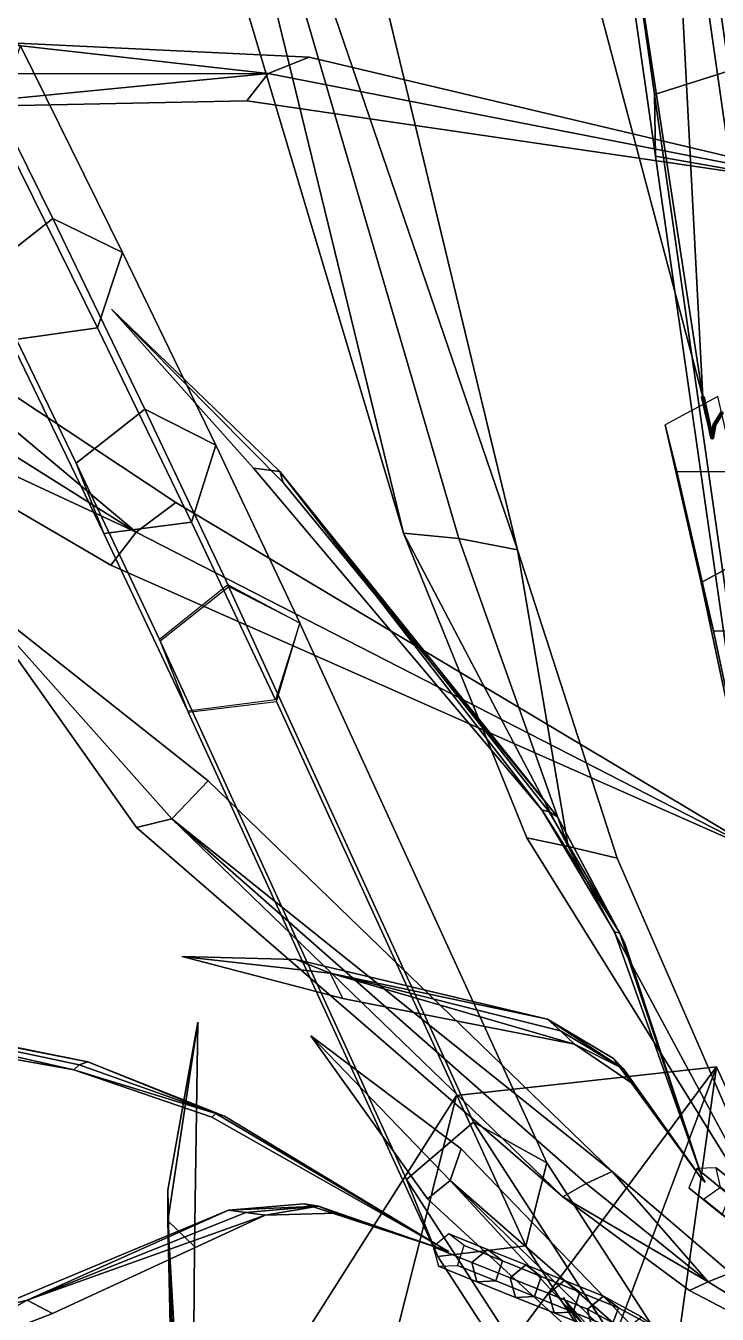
# Model space of a CAD drawing. Header units: metres. Extents: x -488 to 282, y -579 to 399.
# Drawn here: x -37.5 to -9.2, y 18 to 70.6 of the extents above; entities that cross this region are included whole.
import ezdxf

# ---------------------------------------------------------------- set-up
doc = ezdxf.new("R2010")
doc.units = ezdxf.units.M

msp = doc.modelspace()

# ---------------------------------------------------------------- linework, layer by layer
at = {"layer": 'coreopsi_1Pdncle', "color": 3}
for points in [[(-8.7334, 68.7604, 78.9267), (-18.2862, 135.4468, 159.4735), (-21.3361, 134.48, 159.9121), (-11.7833, 67.7937, 79.3653)], [(-6.8081, 66.8801, 80.7117), (-16.3609, 133.5665, 161.2586), (-18.2862, 135.4468, 159.4735), (-8.7334, 68.7604, 78.9267)], [(-11.7833, 67.7937, 79.3653), (-21.3361, 134.48, 159.9121), (-21.2838, 131.9539, 162.0098), (-11.7311, 65.2675, 81.463)], [(-8.6501, 64.7338, 82.2703), (-18.2029, 131.4201, 162.8171), (-16.3609, 133.5665, 161.2586), (-6.8081, 66.8801, 80.7117)], [(-11.7311, 65.2675, 81.463), (-21.2838, 131.9539, 162.0098), (-18.2029, 131.4201, 162.8171), (-8.6501, 64.7338, 82.2703)], [(0.8192, 2.07411, -1.62), (-8.7334, 68.7604, 78.9267), (-11.7833, 67.7937, 79.3653), (-2.2306, 1.1073, -1.1813)], [(-2.2306, 1.1073, -1.1813), (-11.7833, 67.7937, 79.3653), (-11.7311, 65.2675, 81.463), (-2.1783, -1.4187, 0.9162)], [(-2.1783, -1.4187, 0.9162), (-11.7311, 65.2675, 81.463), (-8.6501, 64.7338, 82.2703), (0.9025, -1.9525, 1.7235)]]:
    msp.add_3dface(points, dxfattribs=at)
at = {"layer": 'coreopsi_1Petal1', "color": 3}
for points in [[(-9.243, 28.0777, 542.1987), (-19.863, 26.9047, 539.2716), (-24.8751, 7.0353, 535.5519)], [(-9.243, 28.0777, 542.1987), (-24.8751, 7.0353, 535.5519), (-19.863, 26.9047, 539.2716)], [(-9.243, 28.0777, 542.1987), (-24.8751, 7.0353, 535.5519), (-18.7626, 2.8006, 537.2804)], [(-9.243, 28.0777, 542.1987), (-18.7626, 2.8006, 537.2804), (-24.8751, 7.0353, 535.5519)], [(-18.7626, 2.8006, 537.2804), (-13.3204, -1.148, 538.837), (-9.243, 28.0777, 542.1987)], [(-18.7626, 2.8006, 537.2804), (-9.243, 28.0777, 542.1987), (-13.3204, -1.148, 538.837)], [(-13.3204, -1.148, 538.837), (-4.131, 16.9341, 542.8591), (-9.243, 28.0777, 542.1987)], [(-13.3204, -1.148, 538.837), (-9.243, 28.0777, 542.1987), (-4.131, 16.9341, 542.8591)], [(-24.8751, 7.0353, 535.5519), (-19.863, 26.9047, 539.2716), (-31.6986, 8.3009, 531.658)], [(-24.8751, 7.0353, 535.5519), (-31.6986, 8.3009, 531.658), (-19.863, 26.9047, 539.2716)]]:
    msp.add_3dface(points, dxfattribs=at)
at = {"layer": 'coreopsi_1stLeaf', "color": 3}
for points in [[(-25.8239, 29.3534, 49.5366), (-20.1234, 23.4404, 44.6038), (-21.05227, 22.6961, 44.6821)], [(-25.8239, 29.3534, 49.5366), (-21.05227, 22.6961, 44.6821), (-20.1234, 23.4404, 44.6038)], [(-25.8239, 29.3534, 49.5366), (-19.6801, 24.7371, 44.01603), (-20.1234, 23.4404, 44.6038)], [(-25.8239, 29.3534, 49.5366), (-20.1234, 23.4404, 44.6038), (-19.6801, 24.7371, 44.01603)], [(-9.3614, 14.0522, 33.06763), (-20.1234, 23.4404, 44.6038), (-19.6801, 24.7371, 44.01603)], [(-9.3614, 14.0522, 33.06763), (-19.6801, 24.7371, 44.01603), (-20.1234, 23.4404, 44.6038)], [(-10.3519, 12.8539, 33.5504), (-21.05227, 22.6961, 44.6821), (-20.1234, 23.4404, 44.6038)], [(-10.3519, 12.8539, 33.5504), (-20.1234, 23.4404, 44.6038), (-21.05227, 22.6961, 44.6821)], [(-10.3519, 12.8539, 33.5504), (-20.1234, 23.4404, 44.6038), (-9.8776, 13.4849, 33.3637)], [(-10.3519, 12.8539, 33.5504), (-9.8776, 13.4849, 33.3637), (-20.1234, 23.4404, 44.6038)], [(-9.8776, 13.4849, 33.3637), (-20.1234, 23.4404, 44.6038), (-9.3614, 14.0522, 33.06763)], [(-9.8776, 13.4849, 33.3637), (-9.3614, 14.0522, 33.06763), (-20.1234, 23.4404, 44.6038)]]:
    msp.add_3dface(points, dxfattribs=at)
at = {"layer": 'coreopsi_Leaf', "color": 3}
for points in [[(-22.0404, 49.882, 169.5397), (-35.867, 96.1007, 199.754), (-33.01579, 94.8915, 201.7934)], [(-22.0404, 49.882, 169.5397), (-33.01579, 94.8915, 201.7934), (-35.867, 96.1007, 199.754)], [(-17.3752, 49.2011, 171.3791), (-33.01579, 94.8915, 201.7934), (-28.6069, 95.7917, 202.9061)], [(-17.3752, 49.2011, 171.3791), (-28.6069, 95.7917, 202.9061), (-33.01579, 94.8915, 201.7934)], [(-22.0404, 49.882, 169.5397), (-33.01579, 94.8915, 201.7934), (-19.7717, 49.6585, 170.6181)], [(-22.0404, 49.882, 169.5397), (-19.7717, 49.6585, 170.6181), (-33.01579, 94.8915, 201.7934)], [(-19.7717, 49.6585, 170.6181), (-33.01579, 94.8915, 201.7934), (-17.3752, 49.2011, 171.3791)], [(-19.7717, 49.6585, 170.6181), (-17.3752, 49.2011, 171.3791), (-33.01579, 94.8915, 201.7934)], [(-13.07415, 76.7607, 184.9994), (-10.9374, 77.07524, 184.4839), (-9.8084, 55.4275, 160.7241)], [(-13.07415, 76.7607, 184.9994), (-9.8084, 55.4275, 160.7241), (-10.9374, 77.07524, 184.4839)], [(-9.8084, 55.4275, 160.7241), (-15.3004, 76.1525, 184.61), (-13.07415, 76.7607, 184.9994)], [(-9.8084, 55.4275, 160.7241), (-13.07415, 76.7607, 184.9994), (-15.3004, 76.1525, 184.61)], [(17.1899, 58.4043, 190.1512), (-8.6971, 73.9063, 238.5951), (-12.8672, 73.02599, 236.7726)], [(17.1899, 58.4043, 190.1512), (-12.8672, 73.02599, 236.7726), (-8.6971, 73.9063, 238.5951)], [(-39.2491, 69.9579, 184.3039), (-40.6801, 68.6389, 182.7), (-27.5591, 68.6453, 170.7744)], [(-39.2491, 69.9579, 184.3039), (-27.5591, 68.6453, 170.7744), (-40.6801, 68.6389, 182.7)], [(-25.8929, 69.3215, 172.1611), (-39.2491, 69.9579, 184.3039), (-27.5591, 68.6453, 170.7744)], [(-25.8929, 69.3215, 172.1611), (-27.5591, 68.6453, 170.7744), (-39.2491, 69.9579, 184.3039)], [(-2.09369, 63.6863, 152.8834), (-25.8929, 69.3215, 172.1611), (-27.5591, 68.6453, 170.7744)], [(-2.09369, 63.6863, 152.8834), (-27.5591, 68.6453, 170.7744), (-25.8929, 69.3215, 172.1611)], [(-27.5591, 68.6453, 170.7744), (-40.6801, 68.6389, 182.7), (-41.7804, 67.2552, 180.8544)], [(-27.5591, 68.6453, 170.7744), (-41.7804, 67.2552, 180.8544), (-40.6801, 68.6389, 182.7)], [(-27.5591, 68.6453, 170.7744), (-41.7804, 67.2552, 180.8544), (-28.4414, 67.5326, 169.1544)], [(-27.5591, 68.6453, 170.7744), (-28.4414, 67.5326, 169.1544), (-41.7804, 67.2552, 180.8544)], [(-27.5591, 68.6453, 170.7744), (-28.4414, 67.5326, 169.1544), (-2.09369, 63.6863, 152.8834)], [(-27.5591, 68.6453, 170.7744), (-2.09369, 63.6863, 152.8834), (-28.4414, 67.5326, 169.1544)], [(-32.9642, 49.9122, 149.0332), (-47.8008, 59.2363, 154.2207), (-45.9301, 60.777, 155.2529)], [(-32.9642, 49.9122, 149.0332), (-45.9301, 60.777, 155.2529), (-47.8008, 59.2363, 154.2207)], [(-32.9642, 49.9122, 149.0332), (-45.9301, 60.777, 155.2529), (-31.3341, 51.1306, 149.9213)], [(-32.9642, 49.9122, 149.0332), (-31.3341, 51.1306, 149.9213), (-45.9301, 60.777, 155.2529)], [(-49.3285, 57.5234, 153.0007), (-47.8008, 59.2363, 154.2207), (-32.9642, 49.9122, 149.0332)], [(-49.3285, 57.5234, 153.0007), (-32.9642, 49.9122, 149.0332), (-47.8008, 59.2363, 154.2207)], [(-33.9694, 59.02793, 72.06406), (-27.08645, 52.3986, 67.5809), (-26.9474, 51.9478, 68.8075)], [(-33.9694, 59.02793, 72.06406), (-26.9474, 51.9478, 68.8075), (-27.08645, 52.3986, 67.5809)], [(-33.9694, 59.02793, 72.06406), (-28.1586, 52.5324, 66.3435), (-27.08645, 52.3986, 67.5809)], [(-33.9694, 59.02793, 72.06406), (-27.08645, 52.3986, 67.5809), (-28.1586, 52.5324, 66.3435)], [(-33.9918, 48.571, 147.4136), (-49.3285, 57.5234, 153.0007), (-32.9642, 49.9122, 149.0332)], [(-33.9918, 48.571, 147.4136), (-32.9642, 49.9122, 149.0332), (-49.3285, 57.5234, 153.0007)], [(-16.3767, 38.5752, 57.4157), (-27.08645, 52.3986, 67.5809), (-28.1586, 52.5324, 66.3435)], [(-16.3767, 38.5752, 57.4157), (-28.1586, 52.5324, 66.3435), (-27.08645, 52.3986, 67.5809)], [(-15.7429, 38.2879, 59.06882), (-27.08645, 52.3986, 67.5809), (-16.08217, 38.4964, 58.2686)], [(-15.7429, 38.2879, 59.06882), (-16.08217, 38.4964, 58.2686), (-27.08645, 52.3986, 67.5809)], [(-16.08217, 38.4964, 58.2686), (-27.08645, 52.3986, 67.5809), (-16.3767, 38.5752, 57.4157)], [(-16.08217, 38.4964, 58.2686), (-16.3767, 38.5752, 57.4157), (-27.08645, 52.3986, 67.5809)], [(-15.7429, 38.2879, 59.06882), (-26.9474, 51.9478, 68.8075), (-27.08645, 52.3986, 67.5809)], [(-15.7429, 38.2879, 59.06882), (-27.08645, 52.3986, 67.5809), (-26.9474, 51.9478, 68.8075)], [(-32.9642, 49.9122, 149.0332), (-31.3341, 51.1306, 149.9213), (-7.2173, 36.728, 134.257)], [(-32.9642, 49.9122, 149.0332), (-7.2173, 36.728, 134.257), (-31.3341, 51.1306, 149.9213)], [(-7.2173, 36.728, 134.257), (-33.9918, 48.571, 147.4136), (-32.9642, 49.9122, 149.0332)], [(-7.2173, 36.728, 134.257), (-32.9642, 49.9122, 149.0332), (-33.9918, 48.571, 147.4136)], [(-16.9968, 37.4308, 157.466), (-22.0404, 49.882, 169.5397), (-15.3101, 37.07986, 158.9454)], [(-16.9968, 37.4308, 157.466), (-15.3101, 37.07986, 158.9454), (-22.0404, 49.882, 169.5397)], [(-22.0404, 49.882, 169.5397), (-19.7717, 49.6585, 170.6181), (-15.3101, 37.07986, 158.9454)], [(-22.0404, 49.882, 169.5397), (-15.3101, 37.07986, 158.9454), (-19.7717, 49.6585, 170.6181)], [(-15.3101, 37.07986, 158.9454), (-19.7717, 49.6585, 170.6181), (-17.3752, 49.2011, 171.3791)], [(-15.3101, 37.07986, 158.9454), (-17.3752, 49.2011, 171.3791), (-19.7717, 49.6585, 170.6181)], [(-15.3101, 37.07986, 158.9454), (-17.3752, 49.2011, 171.3791), (-13.3025, 36.6027, 159.5643)], [(-15.3101, 37.07986, 158.9454), (-13.3025, 36.6027, 159.5643), (-17.3752, 49.2011, 171.3791)], [(-39.7627, 47.4655, 99.4502), (-31.5013, 38.2076, 92.8938), (-32.9506, 37.8559, 91.9833)], [(-39.7627, 47.4655, 99.4502), (-32.9506, 37.8559, 91.9833), (-31.5013, 38.2076, 92.8938)], [(-39.7627, 47.4655, 99.4502), (-30.0226, 39.7648, 93.2915), (-31.5013, 38.2076, 92.8938)], [(-39.7627, 47.4655, 99.4502), (-31.5013, 38.2076, 92.8938), (-30.0226, 39.7648, 93.2915)], [(-13.5093, 23.8033, 79.03941), (-31.5013, 38.2076, 92.8938), (-30.0226, 39.7648, 93.2915)], [(-13.5093, 23.8033, 79.03941), (-30.0226, 39.7648, 93.2915), (-31.5013, 38.2076, 92.8938)], [(-13.1912, 33.5441, 55.6988), (-16.08217, 38.4964, 58.2686), (-16.3767, 38.5752, 57.4157)], [(-13.1912, 33.5441, 55.6988), (-16.3767, 38.5752, 57.4157), (-16.08217, 38.4964, 58.2686)], [(-13.1912, 33.5441, 55.6988), (-16.3767, 38.5752, 57.4157), (-13.4096, 33.599, 54.9693)], [(-13.1912, 33.5441, 55.6988), (-13.4096, 33.599, 54.9693), (-16.3767, 38.5752, 57.4157)], [(-15.7429, 38.2879, 59.06882), (-16.08217, 38.4964, 58.2686), (-13.1912, 33.5441, 55.6988)], [(-15.7429, 38.2879, 59.06882), (-13.1912, 33.5441, 55.6988), (-16.08217, 38.4964, 58.2686)], [(-15.5181, 22.7688, 78.2774), (-32.9506, 37.8559, 91.9833), (-31.5013, 38.2076, 92.8938)], [(-15.5181, 22.7688, 78.2774), (-31.5013, 38.2076, 92.8938), (-32.9506, 37.8559, 91.9833)], [(-15.5181, 22.7688, 78.2774), (-31.5013, 38.2076, 92.8938), (-14.5682, 23.3189, 78.7325)], [(-15.5181, 22.7688, 78.2774), (-14.5682, 23.3189, 78.7325), (-31.5013, 38.2076, 92.8938)], [(-14.5682, 23.3189, 78.7325), (-31.5013, 38.2076, 92.8938), (-13.5093, 23.8033, 79.03941)], [(-14.5682, 23.3189, 78.7325), (-13.5093, 23.8033, 79.03941), (-31.5013, 38.2076, 92.8938)], [(-13.00097, 33.1651, 56.3828), (-15.7429, 38.2879, 59.06882), (-13.1912, 33.5441, 55.6988)], [(-13.00097, 33.1651, 56.3828), (-13.1912, 33.5441, 55.6988), (-15.7429, 38.2879, 59.06882)], [(-5.9141, 19.6228, 134.4478), (-16.9968, 37.4308, 157.466), (-15.3101, 37.07986, 158.9454)], [(-5.9141, 19.6228, 134.4478), (-15.3101, 37.07986, 158.9454), (-16.9968, 37.4308, 157.466)], [(-15.3101, 37.07986, 158.9454), (-13.3025, 36.6027, 159.5643), (-5.9141, 19.6228, 134.4478)], [(-15.3101, 37.07986, 158.9454), (-5.9141, 19.6228, 134.4478), (-13.3025, 36.6027, 159.5643)], [(-13.1912, 33.5441, 55.6988), (-13.4096, 33.599, 54.9693), (-9.8397, 23.5995, 51.876)], [(-13.1912, 33.5441, 55.6988), (-9.8397, 23.5995, 51.876), (-13.4096, 33.599, 54.9693)], [(-9.8397, 23.5995, 51.876), (-13.00097, 33.1651, 56.3828), (-13.1912, 33.5441, 55.6988)], [(-9.8397, 23.5995, 51.876), (-13.1912, 33.5441, 55.6988), (-13.00097, 33.1651, 56.3828)], [(-31.07389, 32.5861, 93.341), (-25.03532, 31.9083, 84.7098), (-24.5124, 30.8783, 85.3366)], [(-31.07389, 32.5861, 93.341), (-24.5124, 30.8783, 85.3366), (-25.03532, 31.9083, 84.7098)], [(-31.07389, 32.5861, 93.341), (-26.4175, 32.4605, 84.01464), (-25.03532, 31.9083, 84.7098)], [(-31.07389, 32.5861, 93.341), (-25.03532, 31.9083, 84.7098), (-26.4175, 32.4605, 84.01464)], [(-16.1475, 30.03409, 66.6375), (-25.03532, 31.9083, 84.7098), (-26.4175, 32.4605, 84.01464)], [(-16.1475, 30.03409, 66.6375), (-26.4175, 32.4605, 84.01464), (-25.03532, 31.9083, 84.7098)], [(-35.5088, 27.9624, 54.6207), (-53.2295, 31.9707, 63.5103), (-54.0517, 31.2722, 62.2714)], [(-35.5088, 27.9624, 54.6207), (-54.0517, 31.2722, 62.2714), (-53.2295, 31.9707, 63.5103)], [(-34.9391, 28.2872, 56.29), (-53.2295, 31.9707, 63.5103), (-35.2849, 28.1604, 55.4757)], [(-34.9391, 28.2872, 56.29), (-35.2849, 28.1604, 55.4757), (-53.2295, 31.9707, 63.5103)], [(-35.2849, 28.1604, 55.4757), (-53.2295, 31.9707, 63.5103), (-35.5088, 27.9624, 54.6207)], [(-35.2849, 28.1604, 55.4757), (-35.5088, 27.9624, 54.6207), (-53.2295, 31.9707, 63.5103)], [(-34.9391, 28.2872, 56.29), (-52.8993, 31.8153, 64.7728), (-53.2295, 31.9707, 63.5103)], [(-34.9391, 28.2872, 56.29), (-53.2295, 31.9707, 63.5103), (-52.8993, 31.8153, 64.7728)], [(-15.05146, 29.00696, 67.6175), (-25.03532, 31.9083, 84.7098), (-15.6204, 29.549, 67.1919)], [(-15.05146, 29.00696, 67.6175), (-15.6204, 29.549, 67.1919), (-25.03532, 31.9083, 84.7098)], [(-15.6204, 29.549, 67.1919), (-25.03532, 31.9083, 84.7098), (-16.1475, 30.03409, 66.6375)], [(-15.6204, 29.549, 67.1919), (-16.1475, 30.03409, 66.6375), (-25.03532, 31.9083, 84.7098)], [(-15.05146, 29.00696, 67.6175), (-24.5124, 30.8783, 85.3366), (-25.03532, 31.9083, 84.7098)], [(-15.05146, 29.00696, 67.6175), (-25.03532, 31.9083, 84.7098), (-24.5124, 30.8783, 85.3366)], [(-13.04068, 28.0041, 61.6743), (-15.6204, 29.549, 67.1919), (-16.1475, 30.03409, 66.6375)], [(-13.04068, 28.0041, 61.6743), (-16.1475, 30.03409, 66.6375), (-15.6204, 29.549, 67.1919)], [(-13.04068, 28.0041, 61.6743), (-16.1475, 30.03409, 66.6375), (-13.4581, 28.418, 61.1871)], [(-13.04068, 28.0041, 61.6743), (-13.4581, 28.418, 61.1871), (-16.1475, 30.03409, 66.6375)], [(-30.4394, 29.9079, 91.2093), (-31.6624, 21.7916, 82.00999), (-31.6605, 23.04964, 81.1304)], [(-30.4394, 29.9079, 91.2093), (-31.6605, 23.04964, 81.1304), (-31.6624, 21.7916, 82.00999)], [(-30.4394, 29.9079, 91.2093), (-30.5738, 20.7441, 83.1928), (-31.6624, 21.7916, 82.00999)], [(-30.4394, 29.9079, 91.2093), (-31.6624, 21.7916, 82.00999), (-30.5738, 20.7441, 83.1928)], [(-15.05146, 29.00696, 67.6175), (-15.6204, 29.549, 67.1919), (-13.04068, 28.0041, 61.6743)], [(-15.05146, 29.00696, 67.6175), (-13.04068, 28.0041, 61.6743), (-15.6204, 29.549, 67.1919)], [(-12.6277, 27.3609, 61.9261), (-15.05146, 29.00696, 67.6175), (-13.04068, 28.0041, 61.6743)], [(-12.6277, 27.3609, 61.9261), (-13.04068, 28.0041, 61.6743), (-15.05146, 29.00696, 67.6175)], [(-13.04068, 28.0041, 61.6743), (-13.4581, 28.418, 61.1871), (-9.8298, 23.483, 51.9793)], [(-13.04068, 28.0041, 61.6743), (-9.8298, 23.483, 51.9793), (-13.4581, 28.418, 61.1871)], [(-29.7085, 26.1786, 53.3631), (-35.2849, 28.1604, 55.4757), (-35.5088, 27.9624, 54.6207)], [(-29.7085, 26.1786, 53.3631), (-35.5088, 27.9624, 54.6207), (-35.2849, 28.1604, 55.4757)], [(-29.7085, 26.1786, 53.3631), (-35.5088, 27.9624, 54.6207), (-29.8667, 26.02197, 52.6327)], [(-29.7085, 26.1786, 53.3631), (-29.8667, 26.02197, 52.6327), (-35.5088, 27.9624, 54.6207)], [(-34.9391, 28.2872, 56.29), (-35.2849, 28.1604, 55.4757), (-29.7085, 26.1786, 53.3631)], [(-34.9391, 28.2872, 56.29), (-29.7085, 26.1786, 53.3631), (-35.2849, 28.1604, 55.4757)], [(-29.3558, 26.07103, 54.0784), (-34.9391, 28.2872, 56.29), (-29.7085, 26.1786, 53.3631)], [(-29.3558, 26.07103, 54.0784), (-29.7085, 26.1786, 53.3631), (-34.9391, 28.2872, 56.29)], [(-9.8298, 23.483, 51.9793), (-12.6277, 27.3609, 61.9261), (-13.04068, 28.0041, 61.6743)], [(-9.8298, 23.483, 51.9793), (-13.04068, 28.0041, 61.6743), (-12.6277, 27.3609, 61.9261)], [(-29.7085, 26.1786, 53.3631), (-29.8667, 26.02197, 52.6327), (-20.4308, 20.6769, 50.465)], [(-29.7085, 26.1786, 53.3631), (-20.4308, 20.6769, 50.465), (-29.8667, 26.02197, 52.6327)], [(-20.4308, 20.6769, 50.465), (-29.3558, 26.07103, 54.0784), (-29.7085, 26.1786, 53.3631)], [(-20.4308, 20.6769, 50.465), (-29.7085, 26.1786, 53.3631), (-29.3558, 26.07103, 54.0784)], [(-9.5876, 19.2991, 73.3631), (-14.5682, 23.3189, 78.7325), (-13.5093, 23.8033, 79.03941)], [(-9.5876, 19.2991, 73.3631), (-13.5093, 23.8033, 79.03941), (-14.5682, 23.3189, 78.7325)], [(-9.5876, 19.2991, 73.3631), (-13.5093, 23.8033, 79.03941), (-8.6756, 19.668, 73.6131)], [(-9.5876, 19.2991, 73.3631), (-8.6756, 19.668, 73.6131), (-13.5093, 23.8033, 79.03941)], [(-15.5181, 22.7688, 78.2774), (-14.5682, 23.3189, 78.7325), (-9.5876, 19.2991, 73.3631)], [(-15.5181, 22.7688, 78.2774), (-9.5876, 19.2991, 73.3631), (-14.5682, 23.3189, 78.7325)], [(-31.3276, 6.6397, 64.225), (-31.6605, 23.04964, 81.1304), (-31.6624, 21.7916, 82.00999)], [(-31.3276, 6.6397, 64.225), (-31.6624, 21.7916, 82.00999), (-31.6605, 23.04964, 81.1304)], [(-10.3501, 18.9421, 72.7028), (-15.5181, 22.7688, 78.2774), (-9.5876, 19.2991, 73.3631)], [(-10.3501, 18.9421, 72.7028), (-9.5876, 19.2991, 73.3631), (-15.5181, 22.7688, 78.2774)], [(-29.1855, 22.2324, 65.3072), (-37.4103, 18.549, 83.4152), (-38.8621, 18.2051, 82.7276)], [(-29.1855, 22.2324, 65.3072), (-38.8621, 18.2051, 82.7276), (-37.4103, 18.549, 83.4152)], [(-28.4717, 22.1381, 65.8567), (-37.4103, 18.549, 83.4152), (-29.1855, 22.2324, 65.3072)], [(-28.4717, 22.1381, 65.8567), (-29.1855, 22.2324, 65.3072), (-37.4103, 18.549, 83.4152)], [(-27.6915, 22.02206, 66.2769), (-37.4103, 18.549, 83.4152), (-28.4717, 22.1381, 65.8567)], [(-27.6915, 22.02206, 66.2769), (-28.4717, 22.1381, 65.8567), (-37.4103, 18.549, 83.4152)], [(-25.5083, 22.3912, 60.3213), (-29.1855, 22.2324, 65.3072), (-26.0912, 22.4904, 59.8382)], [(-25.5083, 22.3912, 60.3213), (-26.0912, 22.4904, 59.8382), (-29.1855, 22.2324, 65.3072)], [(-25.5083, 22.3912, 60.3213), (-28.4717, 22.1381, 65.8567), (-29.1855, 22.2324, 65.3072)], [(-25.5083, 22.3912, 60.3213), (-29.1855, 22.2324, 65.3072), (-28.4717, 22.1381, 65.8567)], [(-27.6915, 22.02206, 66.2769), (-28.4717, 22.1381, 65.8567), (-25.5083, 22.3912, 60.3213)], [(-27.6915, 22.02206, 66.2769), (-25.5083, 22.3912, 60.3213), (-28.4717, 22.1381, 65.8567)], [(-24.7982, 22.1033, 60.5674), (-27.6915, 22.02206, 66.2769), (-25.5083, 22.3912, 60.3213)], [(-24.7982, 22.1033, 60.5674), (-25.5083, 22.3912, 60.3213), (-27.6915, 22.02206, 66.2769)], [(-25.5083, 22.3912, 60.3213), (-26.0912, 22.4904, 59.8382), (-20.3379, 20.5977, 50.5851)], [(-25.5083, 22.3912, 60.3213), (-20.3379, 20.5977, 50.5851), (-26.0912, 22.4904, 59.8382)], [(-20.3379, 20.5977, 50.5851), (-24.7982, 22.1033, 60.5674), (-25.5083, 22.3912, 60.3213)], [(-20.3379, 20.5977, 50.5851), (-25.5083, 22.3912, 60.3213), (-24.7982, 22.1033, 60.5674)], [(-27.6915, 22.02206, 66.2769), (-36.3849, 18.00705, 84.03308), (-37.4103, 18.549, 83.4152)], [(-27.6915, 22.02206, 66.2769), (-37.4103, 18.549, 83.4152), (-36.3849, 18.00705, 84.03308)], [(-31.3276, 6.6397, 64.225), (-31.6624, 21.7916, 82.00999), (-31.03805, 5.8782, 64.8776)], [(-31.3276, 6.6397, 64.225), (-31.03805, 5.8782, 64.8776), (-31.6624, 21.7916, 82.00999)], [(-31.03805, 5.8782, 64.8776), (-31.6624, 21.7916, 82.00999), (-30.6934, 5.02345, 65.397)], [(-31.03805, 5.8782, 64.8776), (-30.6934, 5.02345, 65.397), (-31.6624, 21.7916, 82.00999)], [(-30.6934, 5.02345, 65.397), (-31.6624, 21.7916, 82.00999), (-30.5738, 20.7441, 83.1928)], [(-30.6934, 5.02345, 65.397), (-30.5738, 20.7441, 83.1928), (-31.6624, 21.7916, 82.00999)], [(-9.5876, 19.2991, 73.3631), (-8.6756, 19.668, 73.6131), (-1.5166, 14.3344, 61.9306)], [(-9.5876, 19.2991, 73.3631), (-1.5166, 14.3344, 61.9306), (-8.6756, 19.668, 73.6131)], [(-1.5166, 14.3344, 61.9306), (-10.3501, 18.9421, 72.7028), (-9.5876, 19.2991, 73.3631)], [(-1.5166, 14.3344, 61.9306), (-9.5876, 19.2991, 73.3631), (-10.3501, 18.9421, 72.7028)], [(-42.6776, 15.5768, 92.06644), (-37.4103, 18.549, 83.4152), (-36.3849, 18.00705, 84.03308)], [(-42.6776, 15.5768, 92.06644), (-36.3849, 18.00705, 84.03308), (-37.4103, 18.549, 83.4152)], [(-42.6776, 15.5768, 92.06644), (-38.8621, 18.2051, 82.7276), (-37.4103, 18.549, 83.4152)], [(-42.6776, 15.5768, 92.06644), (-37.4103, 18.549, 83.4152), (-38.8621, 18.2051, 82.7276)], [(-15.4624, 18.5851, 40.8368), (-12.1107, 14.8001, 50.6473), (-12.7802, 14.9725, 51.05924)], [(-15.4624, 18.5851, 40.8368), (-12.7802, 14.9725, 51.05924), (-12.1107, 14.8001, 50.6473)], [(-12.7802, 14.9725, 51.05924), (-13.5261, 15.1052, 51.154), (-15.4624, 18.5851, 40.8368)], [(-12.7802, 14.9725, 51.05924), (-15.4624, 18.5851, 40.8368), (-13.5261, 15.1052, 51.154)]]:
    msp.add_3dface(points, dxfattribs=at)
at = {"layer": 'coreopsi_Petiole', "color": 3}
for points in [[(-36.3691, 62.7271, 167.5666), (-40.5007, 71.0809, 179.6527), (-43.3279, 68.8994, 180.1934), (-39.1867, 60.5275, 168.0826)], [(-33.5141, 61.3329, 169.2839), (-37.6924, 69.7779, 181.5127), (-40.5007, 71.0809, 179.6527), (-36.3691, 62.7271, 167.5666)], [(-34.5406, 58.2586, 170.8772), (-38.7578, 66.779, 183.2203), (-37.6924, 69.7779, 181.5127), (-33.5141, 61.3329, 169.2839)], [(-38.09948, 57.7533, 170.1236), (-42.2933, 66.2279, 182.3925), (-38.7578, 66.779, 183.2203), (-34.5406, 58.2586, 170.8772)], [(-32.6008, 54.9461, 154.9893), (-36.3691, 62.7271, 167.5666), (-39.1867, 60.5275, 168.0826), (-35.4097, 52.7294, 155.4796)], [(-29.7034, 53.4675, 156.5586), (-33.5141, 61.3329, 169.2839), (-36.3691, 62.7271, 167.5666), (-32.6008, 54.9461, 154.9893)], [(-30.6945, 50.3232, 158.0333), (-34.5406, 58.2586, 170.8772), (-33.5141, 61.3329, 169.2839), (-29.7034, 53.4675, 156.5586)], [(-35.4097, 52.7294, 155.4796), (-39.1867, 60.5275, 168.0826), (-38.09948, 57.7533, 170.1236), (-34.2744, 49.8601, 157.3564)], [(-34.2744, 49.8601, 157.3564), (-38.09948, 57.7533, 170.1236), (-34.5406, 58.2586, 170.8772), (-30.6945, 50.3232, 158.0333)], [(-7.7111, 49.02991, 149.0293), (-9.1856, 55.4567, 157.3008), (-11.3462, 54.3011, 157.813), (-9.8681, 47.8602, 149.5247)], [(-9.6746, 54.9151, 159.9753), (-9.8022, 55.4711, 160.6913), (-9.8578, 55.4414, 160.7045), (-9.7301, 54.8854, 159.9885)], [(-9.7301, 54.8854, 159.9885), (-9.8578, 55.4414, 160.7045), (-9.8455, 55.3926, 160.7446), (-9.7179, 54.8366, 160.0286)], [(-9.7179, 54.8366, 160.0286), (-9.8455, 55.3926, 160.7446), (-9.7811, 55.3923, 160.7563), (-9.6535, 54.8363, 160.0403)], [(-9.6275, 54.8849, 160.0072), (-9.7551, 55.441, 160.7231), (-9.8022, 55.4711, 160.6913), (-9.6746, 54.9151, 159.9753)], [(-9.6535, 54.8363, 160.0403), (-9.7811, 55.3923, 160.7563), (-9.7551, 55.441, 160.7231), (-9.6275, 54.8849, 160.0072)], [(-29.1742, 47.6931, 141.8279), (-32.6008, 54.9461, 154.9893), (-35.4097, 52.7294, 155.4796), (-31.9831, 45.4764, 142.3182)], [(-26.2767, 46.2145, 143.3971), (-29.7034, 53.4675, 156.5586), (-32.6008, 54.9461, 154.9893), (-29.1742, 47.6931, 141.8279)], [(-9.5469, 54.3591, 159.2593), (-9.6746, 54.9151, 159.9753), (-9.7301, 54.8854, 159.9885), (-9.6025, 54.3294, 159.2725)], [(-9.6025, 54.3294, 159.2725), (-9.7301, 54.8854, 159.9885), (-9.7179, 54.8366, 160.0286), (-9.5903, 54.2806, 159.3126)], [(-9.5903, 54.2806, 159.3126), (-9.7179, 54.8366, 160.0286), (-9.6535, 54.8363, 160.0403), (-9.5259, 54.2803, 159.3243)], [(-9.4999, 54.3289, 159.2912), (-9.6275, 54.8849, 160.0072), (-9.6746, 54.9151, 159.9753), (-9.5469, 54.3591, 159.2593)], [(-9.5259, 54.2803, 159.3243), (-9.6535, 54.8363, 160.0403), (-9.6275, 54.8849, 160.0072), (-9.4999, 54.3289, 159.2912)], [(-9.3243, 54.3414, 159.2777), (-9.0123, 54.8298, 159.9863), (-9.06522, 54.815, 160.0198), (-9.38, 54.3194, 159.301)], [(-9.38, 54.3194, 159.301), (-9.06522, 54.815, 160.0198), (-9.05396, 54.7606, 160.0524), (-9.3677, 54.2677, 159.3373)], [(-9.3677, 54.2677, 159.3373), (-9.05396, 54.7606, 160.0524), (-8.9928, 54.7416, 160.0386), (-9.3031, 54.2577, 159.3363)], [(-9.277, 54.3035, 159.2993), (-8.9678, 54.7847, 159.9978), (-9.0123, 54.8298, 159.9863), (-9.3243, 54.3414, 159.2777)], [(-9.3031, 54.2577, 159.3363), (-8.9928, 54.7416, 160.0386), (-8.9678, 54.7847, 159.9978), (-9.277, 54.3035, 159.2993)], [(-9.8681, 47.8602, 149.5247), (-11.3462, 54.3011, 157.813), (-10.8703, 52.4019, 159.3728), (-9.3731, 45.8817, 150.9761)], [(-9.4193, 53.8031, 158.5433), (-9.5469, 54.3591, 159.2593), (-9.6025, 54.3294, 159.2725), (-9.4749, 53.7733, 158.5565)], [(-9.4749, 53.7733, 158.5565), (-9.6025, 54.3294, 159.2725), (-9.5903, 54.2806, 159.3126), (-9.4626, 53.7245, 158.5966)], [(-9.4626, 53.7245, 158.5966), (-9.5903, 54.2806, 159.3126), (-9.5259, 54.2803, 159.3243), (-9.3982, 53.7242, 158.6083)], [(-9.3722, 53.7729, 158.5752), (-9.4999, 54.3289, 159.2912), (-9.5469, 54.3591, 159.2593), (-9.4193, 53.8031, 158.5433)], [(-9.3982, 53.7242, 158.6083), (-9.5259, 54.2803, 159.3243), (-9.4999, 54.3289, 159.2912), (-9.3722, 53.7729, 158.5752)], [(-9.4193, 53.8031, 158.5433), (-9.3243, 54.3414, 159.2777), (-9.38, 54.3194, 159.301), (-9.4751, 53.781, 158.5667)], [(-9.4751, 53.781, 158.5667), (-9.38, 54.3194, 159.301), (-9.3677, 54.2677, 159.3373), (-9.4628, 53.7293, 158.603)], [(-9.4628, 53.7293, 158.603), (-9.3677, 54.2677, 159.3373), (-9.3031, 54.2577, 159.3363), (-9.3981, 53.7194, 158.6019)], [(-9.372, 53.7652, 158.565), (-9.277, 54.3035, 159.2993), (-9.3243, 54.3414, 159.2777), (-9.4193, 53.8031, 158.5433)], [(-9.3981, 53.7194, 158.6019), (-9.3031, 54.2577, 159.3363), (-9.277, 54.3035, 159.2993), (-9.372, 53.7652, 158.565)], [(-27.2679, 43.0702, 144.8719), (-30.6945, 50.3232, 158.0333), (-29.7034, 53.4675, 156.5586), (-26.2767, 46.2145, 143.3971)], [(-31.9831, 45.4764, 142.3182), (-35.4097, 52.7294, 155.4796), (-34.2744, 49.8601, 157.3564), (-30.8478, 42.6071, 144.195)], [(-9.3731, 45.8817, 150.9761), (-10.8703, 52.4019, 159.3728), (-8.3659, 52.3903, 159.8283), (-6.8604, 45.8346, 151.3808)], [(-30.8478, 42.6071, 144.195), (-34.2744, 49.8601, 157.3564), (-30.6945, 50.3232, 158.0333), (-27.2679, 43.0702, 144.8719)], [(-6.436, 43.02604, 140.414), (-7.7111, 49.02991, 149.0293), (-9.8681, 47.8602, 149.5247), (-8.5897, 41.8431, 140.8918)], [(-19.1726, 25.8274, 97.1078), (-29.2077, 47.761, 141.9589), (-32.00865, 45.5285, 142.4224), (-21.9131, 23.4819, 97.2877)], [(-16.1767, 24.1584, 98.2403), (-26.2722, 46.205, 143.3751), (-29.2077, 47.761, 141.9589), (-19.1726, 25.8274, 97.1078)], [(-8.5897, 41.8431, 140.8918), (-9.8681, 47.8602, 149.5247), (-9.3731, 45.8817, 150.9761), (-8.07824, 39.7908, 142.2306)], [(-17.03765, 20.7657, 99.1307), (-27.2315, 42.9963, 144.7271), (-26.2722, 46.205, 143.3751), (-16.1767, 24.1584, 98.2403)], [(-8.07824, 39.7908, 142.2306), (-9.3731, 45.8817, 150.9761), (-6.8604, 45.8346, 151.3808), (-5.5584, 39.7108, 142.5826)], [(-21.9131, 23.4819, 97.2877), (-32.00865, 45.5285, 142.4224), (-30.8303, 42.5719, 144.1294), (-20.6364, 20.3413, 98.533)], [(-20.6364, 20.3413, 98.533), (-30.8303, 42.5719, 144.1294), (-27.2315, 42.9963, 144.7271), (-17.03765, 20.7657, 99.1307)], [(-9.4829, 10.8194, 49.4185), (-19.1726, 25.8274, 97.1078), (-21.9131, 23.4819, 97.2877), (-12.1657, 8.4043, 49.3005)], [(-6.4293, 9.08083, 50.2531), (-16.1767, 24.1584, 98.2403), (-19.1726, 25.8274, 97.1078), (-9.4829, 10.8194, 49.4185)], [(-7.1964, 5.5749, 50.6587), (-17.03765, 20.7657, 99.1307), (-16.1767, 24.1584, 98.2403), (-6.4293, 9.08083, 50.2531)], [(-8.698, 22.8291, 48.1335), (-10.05506, 23.9258, 51.366), (-10.3737, 23.1375, 51.4997), (-9.01673, 22.04087, 48.2672)], [(-7.9015, 22.857, 48.4585), (-9.2585, 23.9537, 51.691), (-10.05506, 23.9258, 51.366), (-8.698, 22.8291, 48.1335)], [(-7.7271, 22.06972, 48.7988), (-9.08415, 23.1664, 52.03133), (-9.2585, 23.9537, 51.691), (-7.9015, 22.857, 48.4585)], [(-12.1657, 8.4043, 49.3005), (-21.9131, 23.4819, 97.2877), (-20.6364, 20.3413, 98.533), (-10.7951, 5.1505, 50.0611)], [(-9.7983, 23.5099, 51.8354), (-9.8408, 23.6013, 51.8698), (-9.8456, 23.5974, 51.8742), (-9.8024, 23.5046, 51.839)], [(-9.8024, 23.5046, 51.839), (-9.8456, 23.5974, 51.8742), (-9.8424, 23.5964, 51.881), (-9.7985, 23.5022, 51.8451)], [(-9.7985, 23.5022, 51.8451), (-9.8424, 23.5964, 51.881), (-9.8355, 23.5996, 51.8809), (-9.7919, 23.506, 51.8452)], [(-9.7917, 23.5108, 51.8391), (-9.8345, 23.6027, 51.8739), (-9.8408, 23.6013, 51.8698), (-9.7983, 23.5099, 51.8354)], [(-9.7913, 23.4484, 51.8842), (-9.8328, 23.4877, 51.9759), (-9.8357, 23.4809, 51.9775), (-9.7943, 23.4415, 51.8856)], [(-9.7943, 23.4415, 51.8856), (-9.8357, 23.4809, 51.9775), (-9.8306, 23.4769, 51.9815), (-9.7891, 23.4375, 51.8895)], [(-9.7919, 23.506, 51.8452), (-9.8355, 23.5996, 51.8809), (-9.8345, 23.6027, 51.8739), (-9.7917, 23.5108, 51.8391)], [(-9.7843, 23.4486, 51.8871), (-9.8258, 23.488, 51.979), (-9.8328, 23.4877, 51.9759), (-9.7913, 23.4484, 51.8842)], [(-9.7891, 23.4375, 51.8895), (-9.8306, 23.4769, 51.9815), (-9.8244, 23.4812, 51.9825), (-9.7829, 23.4418, 51.8905)], [(-9.7829, 23.4418, 51.8905), (-9.8244, 23.4812, 51.9825), (-9.8258, 23.488, 51.979), (-9.7843, 23.4486, 51.8871)], [(-9.7536, 23.4331, 51.7764), (-9.7983, 23.5099, 51.8354), (-9.8024, 23.5046, 51.839), (-9.7571, 23.4269, 51.7789)], [(-9.7571, 23.4269, 51.7789), (-9.8024, 23.5046, 51.839), (-9.7985, 23.5022, 51.8451), (-9.7524, 23.4234, 51.7839)], [(-9.7524, 23.4234, 51.7839), (-9.7985, 23.5022, 51.8451), (-9.7919, 23.506, 51.8452), (-9.7461, 23.4275, 51.7845)], [(-9.7468, 23.4336, 51.7798), (-9.7917, 23.5108, 51.8391), (-9.7983, 23.5099, 51.8354), (-9.7536, 23.4331, 51.7764)], [(-9.7504, 23.4114, 51.7912), (-9.7913, 23.4484, 51.8842), (-9.7943, 23.4415, 51.8856), (-9.7533, 23.4044, 51.7925)], [(-9.7533, 23.4044, 51.7925), (-9.7943, 23.4415, 51.8856), (-9.7891, 23.4375, 51.8895), (-9.7481, 23.4004, 51.7963)], [(-9.7461, 23.4275, 51.7845), (-9.7919, 23.506, 51.8452), (-9.7917, 23.5108, 51.8391), (-9.7468, 23.4336, 51.7798)], [(-9.7434, 23.4116, 51.7942), (-9.7843, 23.4486, 51.8871), (-9.7913, 23.4484, 51.8842), (-9.7504, 23.4114, 51.7912)], [(-9.7481, 23.4004, 51.7963), (-9.7891, 23.4375, 51.8895), (-9.7829, 23.4418, 51.8905), (-9.7419, 23.4047, 51.7973)], [(-9.7419, 23.4047, 51.7973), (-9.7829, 23.4418, 51.8905), (-9.7843, 23.4486, 51.8871), (-9.7434, 23.4116, 51.7942)], [(-8.4201, 21.5741, 48.676), (-9.7771, 22.6708, 51.9085), (-9.08415, 23.1664, 52.03133), (-7.7271, 22.06972, 48.7988)], [(-9.7093, 23.376, 51.6958), (-9.7536, 23.4331, 51.7764), (-9.7571, 23.4269, 51.7789), (-9.7128, 23.3697, 51.6984)], [(-9.7128, 23.3697, 51.6984), (-9.7571, 23.4269, 51.7789), (-9.7524, 23.4234, 51.7839), (-9.7082, 23.3663, 51.7033)], [(-9.7025, 23.3765, 51.6992), (-9.7468, 23.4336, 51.7798), (-9.7536, 23.4331, 51.7764), (-9.7093, 23.376, 51.6958)], [(-9.7099, 23.3767, 51.697), (-9.7504, 23.4114, 51.7912), (-9.7533, 23.4044, 51.7925), (-9.7128, 23.3697, 51.6984)], [(-9.7128, 23.3697, 51.6984), (-9.7533, 23.4044, 51.7925), (-9.7481, 23.4004, 51.7963), (-9.7076, 23.3657, 51.7021)], [(-9.7082, 23.3663, 51.7033), (-9.7524, 23.4234, 51.7839), (-9.7461, 23.4275, 51.7845), (-9.7018, 23.3704, 51.7039)], [(-9.7029, 23.3769, 51.7), (-9.7434, 23.4116, 51.7942), (-9.7504, 23.4114, 51.7912), (-9.7099, 23.3767, 51.697)], [(-9.7076, 23.3657, 51.7021), (-9.7481, 23.4004, 51.7963), (-9.7419, 23.4047, 51.7973), (-9.7014, 23.37, 51.7031)], [(-9.7018, 23.3704, 51.7039), (-9.7461, 23.4275, 51.7845), (-9.7468, 23.4336, 51.7798), (-9.7025, 23.3765, 51.6992)], [(-9.7014, 23.37, 51.7031), (-9.7419, 23.4047, 51.7973), (-9.7434, 23.4116, 51.7942), (-9.7029, 23.3769, 51.7)], [(-9.01673, 22.04087, 48.2672), (-10.3737, 23.1375, 51.4997), (-9.7771, 22.6708, 51.9085), (-8.4201, 21.5741, 48.676)], [(-37.02579, 8.8039, 99.2875), (-65.9557, 21.8876, 142.0388), (-69.09845, 20.9782, 140.1913), (-40.3784, 7.9738, 97.8086)], [(-35.4355, 5.6113, 100.4687), (-64.7071, 18.8239, 143.8196), (-65.9557, 21.8876, 142.0388), (-37.02579, 8.8039, 99.2875)], [(-18.6047, 20.6284, 46.9083), (-20.1795, 21.264, 50.1655), (-20.8226, 20.7307, 49.9586), (-19.2478, 20.09521, 46.7014)], [(-17.9835, 20.1533, 47.3014), (-19.5582, 20.7889, 50.5586), (-20.1795, 21.264, 50.1655), (-18.6047, 20.6284, 46.9083)], [(-19.2478, 20.09521, 46.7014), (-20.8226, 20.7307, 49.9586), (-20.6094, 19.9377, 50.2164), (-19.03465, 19.3021, 46.9592)], [(-10.7951, 5.1505, 50.0611), (-20.6364, 20.3413, 98.533), (-17.03765, 20.7657, 99.1307), (-7.1964, 5.5749, 50.6587)], [(-20.3468, 20.6221, 50.4286), (-20.4331, 20.6768, 50.4589), (-20.4345, 20.6716, 50.4643), (-20.3468, 20.6161, 50.4333)], [(-20.3468, 20.6161, 50.4333), (-20.4345, 20.6716, 50.4643), (-20.4309, 20.6737, 50.4707), (-20.342, 20.6175, 50.439)], [(-20.3418, 20.6272, 50.4314), (-20.4286, 20.6822, 50.4619), (-20.4331, 20.6768, 50.4589), (-20.3468, 20.6221, 50.4286)], [(-20.342, 20.6175, 50.439), (-20.4309, 20.6737, 50.4707), (-20.4272, 20.6803, 50.4693), (-20.3388, 20.6243, 50.4379)], [(-20.3388, 20.6243, 50.4379), (-20.4272, 20.6803, 50.4693), (-20.4286, 20.6822, 50.4619), (-20.3418, 20.6272, 50.4314)], [(-20.2632, 20.5813, 50.3747), (-20.3418, 20.6272, 50.4314), (-20.3468, 20.6221, 50.4286), (-20.2686, 20.5765, 50.3724)], [(-20.2686, 20.5765, 50.3724), (-20.3468, 20.6221, 50.4286), (-20.3468, 20.6161, 50.4333), (-20.2676, 20.5699, 50.376)], [(-20.2676, 20.5699, 50.376), (-20.3468, 20.6161, 50.4333), (-20.342, 20.6175, 50.439), (-20.2615, 20.5706, 50.3806)], [(-20.2913, 20.5853, 50.488), (-20.3377, 20.6041, 50.584), (-20.3434, 20.5993, 50.5821), (-20.297, 20.5806, 50.4861)], [(-20.297, 20.5806, 50.4861), (-20.3434, 20.5993, 50.5821), (-20.3415, 20.5923, 50.5844), (-20.2951, 20.5736, 50.4884)], [(-20.2615, 20.5706, 50.3806), (-20.342, 20.6175, 50.439), (-20.3388, 20.6243, 50.4379), (-20.2588, 20.5776, 50.3799)], [(-20.2588, 20.5776, 50.3799), (-20.3388, 20.6243, 50.4379), (-20.3418, 20.6272, 50.4314), (-20.2632, 20.5813, 50.3747)], [(-20.2951, 20.5736, 50.4884), (-20.3415, 20.5923, 50.5844), (-20.3347, 20.5926, 50.5877), (-20.2883, 20.5739, 50.4917)], [(-20.2859, 20.5811, 50.4915), (-20.3323, 20.5999, 50.5874), (-20.3377, 20.6041, 50.584), (-20.2913, 20.5853, 50.488)], [(-20.2883, 20.5739, 50.4917), (-20.3347, 20.5926, 50.5877), (-20.3323, 20.5999, 50.5874), (-20.2859, 20.5811, 50.4915)], [(-20.2449, 20.5666, 50.392), (-20.2913, 20.5853, 50.488), (-20.297, 20.5806, 50.4861), (-20.2506, 20.5619, 50.3902)], [(-20.2506, 20.5619, 50.3902), (-20.297, 20.5806, 50.4861), (-20.2951, 20.5736, 50.4884), (-20.2487, 20.5549, 50.3924)], [(-20.2487, 20.5549, 50.3924), (-20.2951, 20.5736, 50.4884), (-20.2883, 20.5739, 50.4917), (-20.2419, 20.5552, 50.3957)], [(-20.2395, 20.5624, 50.3955), (-20.2859, 20.5811, 50.4915), (-20.2913, 20.5853, 50.488), (-20.2449, 20.5666, 50.392)], [(-20.2419, 20.5552, 50.3957), (-20.2883, 20.5739, 50.4917), (-20.2859, 20.5811, 50.4915), (-20.2395, 20.5624, 50.3955)], [(-20.198, 20.5476, 50.2952), (-20.2632, 20.5813, 50.3747), (-20.2686, 20.5765, 50.3724), (-20.2034, 20.5428, 50.2928)], [(-20.2034, 20.5428, 50.2928), (-20.2686, 20.5765, 50.3724), (-20.2676, 20.5699, 50.376), (-20.2023, 20.5361, 50.2965)], [(-20.2023, 20.5361, 50.2965), (-20.2676, 20.5699, 50.376), (-20.2615, 20.5706, 50.3806), (-20.1963, 20.5369, 50.3011)], [(-20.1936, 20.5439, 50.3003), (-20.2588, 20.5776, 50.3799), (-20.2632, 20.5813, 50.3747), (-20.198, 20.5476, 50.2952)], [(-20.1963, 20.5369, 50.3011), (-20.2615, 20.5706, 50.3806), (-20.2588, 20.5776, 50.3799), (-20.1936, 20.5439, 50.3003)], [(-20.1985, 20.5479, 50.296), (-20.2449, 20.5666, 50.392), (-20.2506, 20.5619, 50.3902), (-20.2042, 20.5432, 50.2942)], [(-20.2042, 20.5432, 50.2942), (-20.2506, 20.5619, 50.3902), (-20.2487, 20.5549, 50.3924), (-20.2023, 20.5361, 50.2965)], [(-20.2023, 20.5361, 50.2965), (-20.2487, 20.5549, 50.3924), (-20.2419, 20.5552, 50.3957), (-20.1955, 20.5365, 50.2997)], [(-20.1931, 20.5437, 50.2995), (-20.2395, 20.5624, 50.3955), (-20.2449, 20.5666, 50.392), (-20.1985, 20.5479, 50.296)], [(-20.1955, 20.5365, 50.2997), (-20.2419, 20.5552, 50.3957), (-20.2395, 20.5624, 50.3955), (-20.1931, 20.5437, 50.2995)], [(-18.2577, 19.3379, 47.3279), (-19.8324, 19.9734, 50.5851), (-19.5582, 20.7889, 50.5586), (-17.9835, 20.1533, 47.3014)], [(-17.02993, 19.9929, 43.6511), (-18.6047, 20.6284, 46.9083), (-19.2478, 20.09521, 46.7014), (-17.6731, 19.4596, 43.4442)], [(-16.4087, 19.5178, 44.04422), (-17.9835, 20.1533, 47.3014), (-18.6047, 20.6284, 46.9083), (-17.02993, 19.9929, 43.6511)], [(-17.6731, 19.4596, 43.4442), (-19.2478, 20.09521, 46.7014), (-19.03465, 19.3021, 46.9592), (-17.4598, 18.6666, 43.7021)], [(-16.6829, 18.7023, 44.07077), (-18.2577, 19.3379, 47.3279), (-17.9835, 20.1533, 47.3014), (-16.4087, 19.5178, 44.04422)], [(-19.03465, 19.3021, 46.9592), (-20.6094, 19.9377, 50.2164), (-19.8324, 19.9734, 50.5851), (-18.2577, 19.3379, 47.3279)], [(-15.4551, 19.3573, 40.3939), (-17.02993, 19.9929, 43.6511), (-17.6731, 19.4596, 43.4442), (-16.09832, 18.824, 40.187)], [(-14.8339, 18.8822, 40.787), (-16.4087, 19.5178, 44.04422), (-17.02993, 19.9929, 43.6511), (-15.4551, 19.3573, 40.3939)], [(-15.1081, 18.0668, 40.8135), (-16.6829, 18.7023, 44.07077), (-16.4087, 19.5178, 44.04422), (-14.8339, 18.8822, 40.787)], [(-17.4598, 18.6666, 43.7021), (-19.03465, 19.3021, 46.9592), (-18.2577, 19.3379, 47.3279), (-16.6829, 18.7023, 44.07077)], [(-16.09832, 18.824, 40.187), (-17.6731, 19.4596, 43.4442), (-17.4598, 18.6666, 43.7021), (-15.885, 18.03106, 40.4449)], [(-13.8639, 18.7138, 37.1015), (-15.4551, 19.3573, 40.3939), (-16.09832, 18.824, 40.187), (-14.5212, 18.1869, 36.9247)], [(-13.2515, 18.2434, 37.5135), (-14.8339, 18.8822, 40.787), (-15.4551, 19.3573, 40.3939), (-13.8639, 18.7138, 37.1015)], [(-37.8608, 2.7609, 99.6998), (-67.1324, 15.9735, 143.0508), (-64.7071, 18.8239, 143.8196), (-35.4355, 5.6113, 100.4687)], [(-15.885, 18.03106, 40.4449), (-17.4598, 18.6666, 43.7021), (-16.6829, 18.7023, 44.07077), (-15.1081, 18.0668, 40.8135)], [(-14.5212, 18.1869, 36.9247), (-16.09832, 18.824, 40.187), (-15.885, 18.03106, 40.4449), (-14.3252, 17.4024, 37.2197)], [(-15.4745, 18.6413, 40.5255), (-15.4967, 18.6422, 40.6315), (-15.5026, 18.6375, 40.6303), (-15.4805, 18.6366, 40.5243)], [(-15.4967, 18.6422, 40.6315), (-15.4927, 18.625, 40.7394), (-15.4986, 18.6203, 40.7389), (-15.5026, 18.6375, 40.6303)], [(-15.4805, 18.6366, 40.5243), (-15.5026, 18.6375, 40.6303), (-15.5001, 18.6303, 40.6308), (-15.478, 18.6295, 40.5249)], [(-15.5026, 18.6375, 40.6303), (-15.4986, 18.6203, 40.7389), (-15.496, 18.6133, 40.7376), (-15.5001, 18.6303, 40.6308)], [(-15.478, 18.6295, 40.5249), (-15.5001, 18.6303, 40.6308), (-15.4926, 18.6305, 40.6324), (-15.4705, 18.6296, 40.5264)], [(-15.5001, 18.6303, 40.6308), (-15.496, 18.6133, 40.7376), (-15.4884, 18.6135, 40.7374), (-15.4926, 18.6305, 40.6324)], [(-15.4927, 18.625, 40.7394), (-15.4625, 18.5912, 40.8389), (-15.4684, 18.5863, 40.8391), (-15.4986, 18.6203, 40.7389)], [(-15.4986, 18.6203, 40.7389), (-15.4684, 18.5863, 40.8391), (-15.466, 18.5797, 40.8361), (-15.496, 18.6133, 40.7376)], [(-15.4683, 18.6369, 40.5268), (-15.4904, 18.6377, 40.6328), (-15.4967, 18.6422, 40.6315), (-15.4745, 18.6413, 40.5255)], [(-15.4904, 18.6377, 40.6328), (-15.4862, 18.6208, 40.7385), (-15.4927, 18.625, 40.7394), (-15.4967, 18.6422, 40.6315)], [(-15.496, 18.6133, 40.7376), (-15.466, 18.5797, 40.8361), (-15.4587, 18.5804, 40.8341), (-15.4884, 18.6135, 40.7374)], [(-15.4862, 18.6208, 40.7385), (-15.4565, 18.5875, 40.8358), (-15.4625, 18.5912, 40.8389), (-15.4927, 18.625, 40.7394)], [(-15.4705, 18.6296, 40.5264), (-15.4926, 18.6305, 40.6324), (-15.4904, 18.6377, 40.6328), (-15.4683, 18.6369, 40.5268)], [(-15.4926, 18.6305, 40.6324), (-15.4884, 18.6135, 40.7374), (-15.4862, 18.6208, 40.7385), (-15.4904, 18.6377, 40.6328)], [(-15.4884, 18.6135, 40.7374), (-15.4587, 18.5804, 40.8341), (-15.4565, 18.5875, 40.8358), (-15.4862, 18.6208, 40.7385)], [(-13.545, 17.4371, 37.5816), (-15.1081, 18.0668, 40.8135), (-14.8339, 18.8822, 40.787), (-13.2515, 18.2434, 37.5135)], [(-12.3123, 17.8721, 33.8349), (-13.8639, 18.7138, 37.1015), (-14.5212, 18.1869, 36.9247), (-12.9833, 17.3534, 33.6881)], [(-11.7084, 17.4076, 34.2658), (-13.2515, 18.2434, 37.5135), (-13.8639, 18.7138, 37.1015), (-12.3123, 17.8721, 33.8349)], [(-8.7572, 16.7756, 111.5778), (-7.8401, 18.6994, 121.8198), (-8.6384, 16.4591, 122.3119), (-9.5531, 14.5424, 112.1051)], [(-14.3252, 17.4024, 37.2197), (-15.885, 18.03106, 40.4449), (-15.1081, 18.0668, 40.8135), (-13.545, 17.4371, 37.5816)], [(-12.9833, 17.3534, 33.6881), (-14.5212, 18.1869, 36.9247), (-14.3252, 17.4024, 37.2197), (-12.8041, 16.5797, 34.01993)], [(-12.02075, 16.613, 34.3749), (-13.545, 17.4371, 37.5816), (-13.2515, 18.2434, 37.5135), (-11.7084, 17.4076, 34.2658)]]:
    msp.add_3dface(points, dxfattribs=at)

doc.saveas('drawing.dxf')
